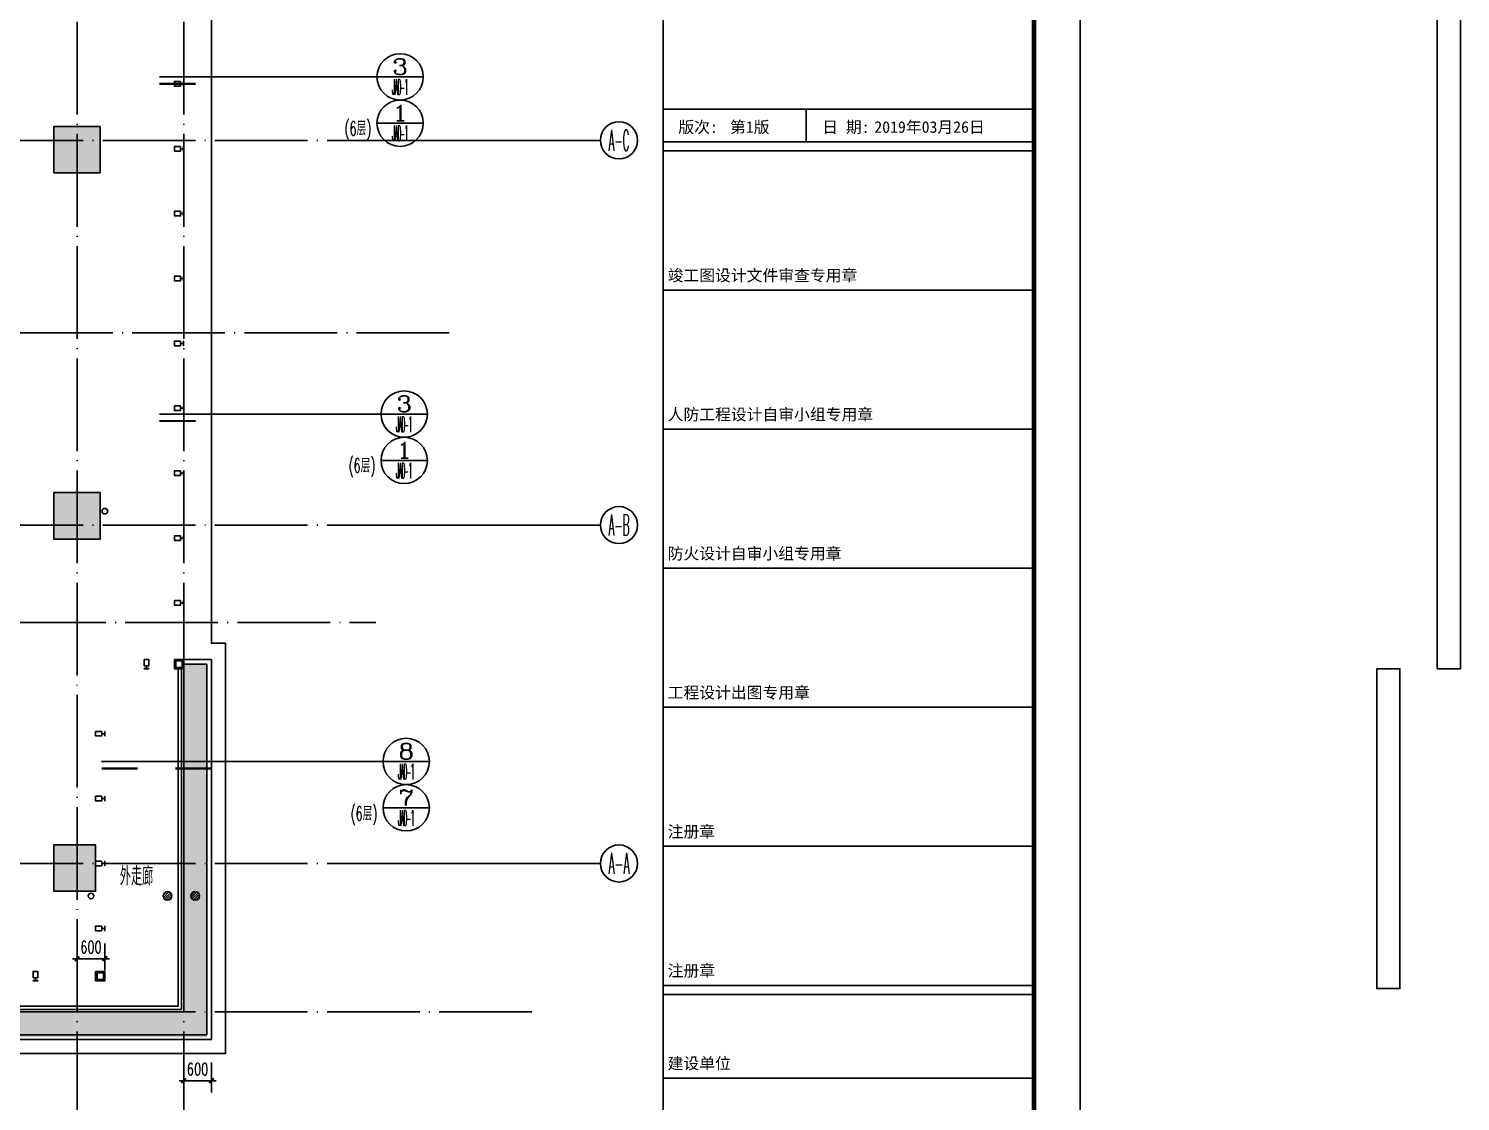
# Model space of a CAD drawing. Extents: x 1980812 to 2578970, y -669191 to 284498.
# Drawn here: x 2042221 to 2073115, y 230300 to 253441 of the extents above; entities that cross this region are included whole.
import ezdxf
from ezdxf.enums import TextEntityAlignment as Align

# ---------------------------------------------------------------- set-up
doc = ezdxf.new("R2010")
doc.units = 0
doc.header["$LTSCALE"] = 1000
doc.header["$MEASUREMENT"] = 0
doc.linetypes.add('DOTE', pattern=[2.42, 2, -0.2, 0.02, -0.2])
for name, color, linetype in [('A-FLOR-LAND', 74, 'Continuous'), ('AXIS', 3, 'Continuous'), ('AXIS_TEXT', 7, 'Continuous'), ('COLU', 6, 'Continuous'), ('COLU_HATCH', 251, 'Continuous'), ('CURTWALL', 2, 'Continuous'), ('dote', 1, 'DOTE'), ('J-A栋塔楼平面图$0$EQUIP_地漏', 255, 'Continuous'), ('J-A栋塔楼平面图$0$VPIPE-废水', 30, 'Continuous'), ('J-A栋塔楼平面图$0$VPIPE-雨水', 141, 'Continuous'), ('TK', 1, 'Continuous'), ('WALL', 4, 'Continuous'), ('WINDOW', 2, 'Continuous'), ('房间名称', 7, 'Continuous'), ('栏杆', 143, 'Continuous'), ('看线', 66, 'Continuous'), ('窗户分隔', 133, 'Continuous'), ('节点', 3, 'Continuous'), ('详细标注', 231, 'Continuous')]:
    doc.layers.add(name, color=color, linetype=linetype)
doc.styles.add('_TCH_AXIS', font='COMPLEX', dxfattribs={"bigfont": 'GBCBIG'})
doc.styles.add('_TCH_DIM_T3', font='SIMPLEX', dxfattribs={"width": 0.705882, "bigfont": 'GBCBIG'})
doc.styles.add('COMP', font='COMPLEX.shx', dxfattribs={"bigfont": 'hztxt'})
doc.styles.add('COMPLEX', font='COMPLEX')
doc.styles.add('HZTXTW', font='txtw.shx', dxfattribs={"width": 0.6, "bigfont": 'hztxtw.shx'})
doc.styles.add('SONGTI', font='NSimSun.ttf', dxfattribs={"width": 1.1})
doc.dimstyles.new('_TCH_ARCH&&100', dxfattribs={"dimtxt": 255, "dimasz": 100, "dimexe": 250, "dimexo": 300, "dimgap": 122.5, "dimtad": 1, "dimdec": 0, "dimzin": 0, "dimdsep": 46, "dimtxsty": '_TCH_DIM_T3', "dimblk": 'ARCHTICK', "dimcen": 0.09, "dimclrt": 7, "dimazin": 2, "dimtfac": 1, "dimtdec": 0, "dimtix": 1, "dimtmove": 2, "dimatfit": 3, "dimfxl": 1, "dimtolj": 1, "dimtzin": 0, "dimarcsym": 0})

# ---------------------------------------------------------------- blocks, each defined once
blk = doc.blocks.new('_ArchTick')
at = {"color": 0, "linetype": 'ByBlock', "const_width": 0.4}
blk.add_lwpolyline([(-0.5, -0.5), (0.5, 0.5)], dxfattribs=at)
blk = doc.blocks.new('*D1506')
at = {"layer": 'Defpoints', "color": 0, "transparency": 16777216}
for p in [(48900, -27294), (49500, -27294), (49500, -27988)]:
    blk.add_point(p, dxfattribs=at)
at = {"layer": '详细标注', "color": 0, "lineweight": -2, "transparency": 16777216}
for p, q in [((48900, -27594), (48900, -28238)), ((49500, -27594), (49500, -28238)), ((48900, -27988), (48800, -27988)), ((48900, -27988), (49500, -27988)), ((49500, -27988), (49600, -27988))]:
    blk.add_line(p, q, dxfattribs=at)
at = {"layer": '详细标注', "color": 0, "lineweight": -2, "transparency": 16777216, "xscale": 100, "yscale": 100, "zscale": 100}
blk.add_blockref('_ArchTick', (48900, -27988), dxfattribs=at)
at = {"layer": '详细标注', "color": 0, "lineweight": -2, "transparency": 16777216, "xscale": 100, "yscale": 100, "zscale": 100, "rotation": 180}
blk.add_blockref('_ArchTick', (49500, -27988), dxfattribs=at)
at = {"layer": '详细标注', "color": 7, "transparency": 16777216, "insert": (49200, -27738), "char_height": 255, "attachment_point": 5, "style": '_TCH_DIM_T3'}
blk.add_mtext('\\A1;600', dxfattribs=at)
blk = doc.blocks.new('*D1507')
at = {"layer": 'Defpoints', "color": 0, "transparency": 16777216}
for p in [(46600, -24727), (47200, -24727), (46600, -25355)]:
    blk.add_point(p, dxfattribs=at)
at = {"layer": '详细标注', "color": 0, "lineweight": -2, "transparency": 16777216}
for p, q in [((46600, -25027), (46600, -25605)), ((47200, -25027), (47200, -25605)), ((46600, -25355), (46500, -25355)), ((47200, -25355), (46600, -25355)), ((47200, -25355), (47300, -25355))]:
    blk.add_line(p, q, dxfattribs=at)
at = {"layer": '详细标注', "color": 0, "lineweight": -2, "transparency": 16777216, "xscale": 100, "yscale": 100, "zscale": 100}
for p, rotation in [((46600, -25355), 8.437680792235838e-09), ((47200, -25355), 180.0000000084377)]:
    blk.add_blockref('_ArchTick', p, dxfattribs=dict(at, rotation=rotation))
at = {"layer": '详细标注', "color": 7, "transparency": 16777216, "insert": (46900, -25105), "char_height": 255, "attachment_point": 5, "rotation": 0, "style": '_TCH_DIM_T3'}
blk.add_mtext('\\A1;600', dxfattribs=at)
blk = doc.blocks.new('_index')
blk.add_line((-0.5, 0), (0.5, 0))
blk.add_circle((0, 0), 0.5)
at = {"style": 'COMP'}
for tag, width, p, p2 in [('1', 2.333333, (-0.17, 0.05), (0.17, 0.05)), ('-', 1.166667, (-0.17, -0.39), (0.17, -0.39))]:
    blk.add_attdef(tag, text='', height=0.34, dxfattribs=dict(at, width=width)).set_placement(p, p2, align=Align.FIT)
blk = doc.blocks.new('4~10层墙柱')
at = {"layer": 'COLU_HATCH'}
h = blk.add_hatch(color=256, dxfattribs=at)
h.dxf.hatch_style = 1
h.paths.add_polyline_path([(61802, -1133198), (62802, -1133198), (62802, -1134198), (61802, -1134198)])
h = blk.add_hatch(color=256, dxfattribs=at)
h.dxf.hatch_style = 1
h.paths.add_polyline_path([(70702, -1134198), (69702, -1134198), (69702, -1133198), (70702, -1133198)])
h = blk.add_hatch(color=256, dxfattribs=at)
h.dxf.hatch_style = 1
h.paths.add_polyline_path([(78302, -1134198), (77302, -1134198), (77302, -1133298), (78302, -1133298)])
at = {"layer": 'COLU'}
for points in [[(61802, -1133198), (62802, -1133198), (62802, -1134198), (61802, -1134198)], [(70702, -1134198), (69702, -1134198), (69702, -1133198), (70702, -1133198)], [(78302, -1134198), (77302, -1134198), (77302, -1133298), (78302, -1133298)], [(78302, -1134198), (77302, -1134198), (77302, -1133298), (78302, -1133298)]]:
    blk.add_lwpolyline(points, close=True, dxfattribs=at)
blk = doc.blocks.new('J-A栋塔楼平面图$0$$TwtSys$00000141')
for p, q in [((-94, 8), (-10, 92)), ((-94, 8), (-10, 92)), ((-87, -35), (35, 87)), ((-87, -35), (35, 87)), ((-66, -66), (66, 66)), ((-66, -66), (66, 66)), ((-32, -87), (88, 33)), ((-32, -87), (88, 33)), ((11, -92), (92, -11)), ((11, -92), (92, -11))]:
    blk.add_line(p, q)
blk.add_circle((0, 0), 94)
blk.add_circle((0, 0), 94)
blk = doc.blocks.new('J-A栋塔楼平面图$0$A$C67AB3AD5')
at = {"layer": 'J-A栋塔楼平面图$0$VPIPE-废水', "linetype": 'Continuous'}
blk.add_circle((46900, -24000), 60, dxfattribs=at)
at = {"layer": 'J-A栋塔楼平面图$0$VPIPE-雨水', "linetype": 'Continuous'}
blk.add_circle((47200, -15700), 60, dxfattribs=at)
at = {"layer": 'J-A栋塔楼平面图$0$EQUIP_地漏', "rotation": 179.9999999972682}
for p in [(48551, -24000), (49151, -24000)]:
    blk.add_blockref('J-A栋塔楼平面图$0$$TwtSys$00000141', p, dxfattribs=at)
blk = doc.blocks.new('_AXISO')
blk.add_circle((0, 0), 0.5)
at = {"layer": 'AXIS_TEXT', "style": 'COMPLEX', "width": 1.041667}
blk.add_attdef('A', text='', height=0.56, dxfattribs=at).set_placement((-0.25, -0.28), (0.25, -0.28), align=Align.FIT)
blk = doc.blocks.new('竖梃0903')
at = {"layer": '窗户分隔'}
blk.add_line((115028288, 22648046), (115028222, 22648046), dxfattribs=at)
for points in [[(115028222, 22648096), (115028225, 22648096), (115028225, 22647996), (115028222, 22647996)], [(115028288, 22648096), (115028422, 22648096), (115028422, 22647996), (115028288, 22647996)]]:
    blk.add_lwpolyline(points, close=True, dxfattribs=at)
blk = doc.blocks.new('A$C40541402')
at = {"layer": 'A-FLOR-LAND'}
h = blk.add_hatch(dxfattribs=at)
h.set_pattern_fill('GRASS', color=256, scale=50)
h.set_pattern_definition([(90, (-3008715.91, 233040.35), (-99.7795475, 99.7795475), [26.458066, -173.101015]), (45, (-3008715.91, 233040.35), (-99.7796155, 99.7796155), [26.458066, -114.651615]), (135, (-3008715.91, 233040.35), (-99.7796155, -99.7796155), [26.458066, -114.651615])])
h.paths.add_polyline_path([(49400, -19000), (48900, -19000), (48900, -26500), (32150, -26500), (32150, -27050), (49400, -27050)])
at = {"layer": 'CURTWALL'}
for points in [[(48700, -18900), (48900, -18900), (48900, -19100), (48700, -19100)], [(48730, -18930), (48870, -18930), (48870, -19070), (48730, -19070)], [(47000, -25630), (47200, -25630), (47200, -25830), (47000, -25830)], [(47030, -25660), (47170, -25660), (47170, -25800), (47030, -25800)]]:
    blk.add_lwpolyline(points, close=True, dxfattribs=at)
at = {"layer": 'dote'}
blk.add_line((6500, -18100), (53044.7, -18100), dxfattribs=at)
at = {"layer": '栏杆'}
for p, q in [((48780, -26380), (48780, -19100)), ((48850, -26450), (48850, -19100)), ((48900, -26500), (48900, -19100)), ((32150, -26380), (48780, -26380)), ((32150, -26450), (48850, -26450)), ((32150, -26500), (48900, -26500))]:
    blk.add_line(p, q, dxfattribs=at)
at = {"layer": '看线'}
for p, q in [((48900, -18900), (49500, -18900)), ((48900, -19000), (49400, -19000)), ((49400, -27000), (49400, -19000)), ((49500, -27100), (49500, -18900)), ((31950, -27100), (49500, -27100)), ((32050, -27000), (49400, -27000))]:
    blk.add_line(p, q, dxfattribs=at)
at = {"layer": '详细标注'}
for p1, p2, distance, picture, middle in [((47200, -24726.9), (46600, -24726.9), 628.5, '*D1507', (46900, -25105.4)), ((48900, -27294.3), (49500, -27294.3), -694.1, '*D1506', (49200, -27738.4))]:
    dim = blk.add_aligned_dim(p1=p1, p2=p2, distance=distance, dimstyle='_TCH_ARCH&&100', dxfattribs=at)
    dim.commit()
    dim.dimension.update_dxf_attribs({"geometry": picture, "text_midpoint": middle})

msp = doc.modelspace()

# ---------------------------------------------------------------- linework, layer by layer
at = {"layer": 'AXIS'}
for p, q in [((2050610.3, 251031.5), (2054559.1, 251031.5)), ((2050610.3, 242731.5), (2054559.1, 242731.5)), ((2050610.3, 235431.5), (2054559.1, 235431.5))]:
    msp.add_line(p, q, dxfattribs=at)
at = {"layer": 'dote'}
for p, q in [((2043266.5, 268108.7), (2043266.5, 226007.8)), ((2045566.5, 268108.7), (2045566.5, 226007.8)), ((2053079.9, 251031.5), (1988213, 251031.5)), ((2051298, 246881.5), (2033875.2, 246881.5)), ((2053079.9, 242731.5), (1988213, 242731.5)), ((2053079.9, 235431.5), (1988213, 235431.5)), ((2053079.9, 232231.5), (1988213, 232231.5))]:
    msp.add_line(p, q, dxfattribs=at)
at = {"layer": 'TK'}
for p, q in [((2055912.3, 217202.3), (2055912.3, 274602.3)), ((2063912.3, 217202.3), (2063912.3, 274602.3)), ((2055912.3, 251702.3), (2063912.3, 251702.3)), ((2058999.7, 251002.3), (2058999.7, 251702.3)), ((2055912.3, 251002.3), (2063912.3, 251002.3)), ((2055912.3, 250802.3), (2063912.3, 250802.3)), ((2055912.3, 247802.3), (2063912.3, 247802.3)), ((2055912.3, 244802.3), (2063912.3, 244802.3)), ((2055912.3, 241802.3), (2063912.3, 241802.3)), ((2055912.3, 238802.3), (2063912.3, 238802.3)), ((2055912.3, 235802.3), (2063912.3, 235802.3)), ((2055912.3, 232802.3), (2063912.3, 232802.3)), ((2055912.3, 232602.3), (2063912.3, 232602.3)), ((2055912.3, 232602.3), (2063912.3, 232602.3)), ((2055912.3, 232602.3), (2063912.3, 232602.3)), ((2055912.3, 232602.3), (2063912.3, 232602.3)), ((2055912.3, 232602.3), (2063912.3, 232602.3)), ((2055912.3, 230802.3), (2063912.3, 230802.3)), ((2055912.3, 230802.3), (2063912.3, 230802.3)), ((2055912.3, 230802.3), (2063912.3, 230802.3)), ((2055912.3, 230802.3), (2063912.3, 230802.3)), ((2055912.3, 230802.3), (2063912.3, 230802.3))]:
    msp.add_line(p, q, dxfattribs=at)
for points in [[(1980812.3, 275602.3), (2064912.3, 275602.3), (2064912.3, 216202.3), (1980812.3, 216202.3)], [(1983312.3, 274602.3), (2055912.3, 274602.3), (2055912.3, 217202.3), (1983312.3, 217202.3)]]:
    msp.add_lwpolyline(points, close=True, dxfattribs=at)
at = {"layer": 'TK', "const_width": 100}
msp.add_lwpolyline([(2063912.3, 217202.3), (2063912.3, 274602.3), (1983312.3, 274602.3), (1983312.3, 217202.3)], close=True, dxfattribs=at)
at = {"layer": 'WALL'}
msp.add_lwpolyline([(2073115, 239631.5), (2072615, 239631.5), (2072615, 261431.5), (2073115, 261431.5)], close=True, dxfattribs=at)
at = {"layer": 'WALL', "color": 1}
msp.add_lwpolyline([(2071309, 239631.5), (2071809, 239631.5), (2071809, 232731.5), (2071309, 232731.5)], close=True, dxfattribs=at)
at = {"layer": '看线', "color": 2}
for points in [[(2011616.5, 262331.5), (2011616.5, 262031.5), (2046166.5, 262031.5), (2046166.5, 240181.5), (2046466.5, 240181.5)], [(2046466.5, 240181.5), (2046466.5, 231331.5), (2028316.5, 231331.5), (2028316.5, 231631.5), (1993266.5, 231631.5), (1993266.5, 253281.5), (1992966.5, 253281.5)]]:
    msp.add_lwpolyline(points, dxfattribs=at)
at = {"layer": '节点'}
for p, q in [((2045044.2, 252400.5), (2049737.4, 252400.5)), ((2045044.2, 245127.2), (2049824.8, 245127.2)), ((2043795.8, 237632.2), (2050710.9, 237632.2)), ((2048102.8, 237632.2), (2050290.5, 237632.2))]:
    msp.add_line(p, q, dxfattribs=at)
at = {"layer": '节点', "ltscale": 0.5, "const_width": 50}
for points in [[(2045044.2, 252250.5), (2045822.2, 252250.5)], [(2045044.2, 244977.2), (2045822.2, 244977.2)], [(2043795.8, 237482.2), (2044573.8, 237482.2)], [(2045389.7, 237482.2), (2046167.7, 237482.2)]]:
    msp.add_lwpolyline(points, dxfattribs=at)

# ---------------------------------------------------------------- block references
at = {"layer": 'AXIS'}
ref = msp.add_blockref('_AXISO', (2054959.1, 251031.5), dxfattribs=dict(at, xscale=-800, yscale=800, zscale=800))
ref.add_attrib('A', 'A-C', dxfattribs={"layer": 'AXIS_TEXT', "height": 452.55, "style": '_TCH_AXIS', "width": 0.33871}).set_placement((2054732.8, 250805.2), (2055185.4, 250805.2), align=Align.FIT)
ref = msp.add_blockref('_AXISO', (2054959.1, 242731.5), dxfattribs=dict(at, xscale=-800, yscale=800, zscale=800))
ref.add_attrib('A', 'A-B', dxfattribs={"layer": 'AXIS_TEXT', "height": 452.55, "style": '_TCH_AXIS', "width": 0.328125}).set_placement((2054732.8, 242505.2), (2055185.4, 242505.2), align=Align.FIT)
ref = msp.add_blockref('_AXISO', (2054959.1, 235431.5), dxfattribs=dict(at, xscale=-800, yscale=800, zscale=800))
ref.add_attrib('A', 'A-A', dxfattribs={"layer": 'AXIS_TEXT', "height": 452.55, "style": '_TCH_AXIS', "width": 0.323077}).set_placement((2054732.8, 235205.2), (2055185.4, 235205.2), align=Align.FIT)
at = {"layer": 'COLU', "rotation": 270}
msp.add_blockref('4~10层墙柱', (3176964.6, 313133.3), dxfattribs=at)
at = {"layer": 'J-A栋塔楼平面图$0$VPIPE-雨水'}
msp.add_blockref('J-A栋塔楼平面图$0$A$C67AB3AD5', (1996666.5, 258731.5), dxfattribs=at)
at = {"layer": 'WALL'}
msp.add_blockref('A$C40541402', (1996666.5, 258731.5), dxfattribs=at)
at = {"layer": 'WINDOW', "xscale": -1}
for p in [(117073788.3, -22395794.3), (117073788.3, -22397194.3), (117073788.3, -22398594.3), (117073788.3, -22399994.3), (117073788.3, -22401394.3), (117073788.3, -22402794.3), (117073788.3, -22404194.3), (117073788.3, -22405594.3), (117073788.3, -22406994.3), (117072088.3, -22409814.3), (117072088.3, -22411214.3), (117072088.3, -22412614.3), (117072088.3, -22414014.3)]:
    msp.add_blockref('竖梃0903', p, dxfattribs=at)
at = {"layer": 'WINDOW', "xscale": -1, "rotation": 270}
msp.add_blockref('竖梃0903', (-20603279.3, -114788590.3), dxfattribs=at)
at = {"layer": 'WINDOW', "rotation": 90}
msp.add_blockref('竖梃0903', (24690412.3, -114795320.3), dxfattribs=at)
at = {"layer": '节点', "color": 3, "ltscale": 0.5}
ref = msp.add_blockref('_index', (2050237.4, 252400.5), dxfattribs=dict(at, xscale=1000.000000050349, yscale=1000.000000050349, zscale=1000.000000050349))
ref.add_attrib('1', '3', dxfattribs={"layer": '0', "height": 340, "rotation": 360, "style": 'COMP', "width": 1.5}).set_placement((2050067.4, 252450.5), (2050407.4, 252450.5), align=Align.FIT)
ref.add_attrib('-', 'JAD-1', dxfattribs={"layer": '0', "height": 340, "style": 'COMP', "width": 0.225806}).set_placement((2050067.4, 252010.5), (2050407.4, 252010.5), align=Align.FIT)
ref = msp.add_blockref('_index', (2050237.4, 251400.5), dxfattribs=dict(at, xscale=1000.000000050349, yscale=1000.000000050349, zscale=1000.000000050349))
ref.add_attrib('1', '1', dxfattribs={"layer": '0', "height": 340, "rotation": 360, "style": 'COMP', "width": 2.333333}).set_placement((2050067.4, 251450.5), (2050407.4, 251450.5), align=Align.FIT)
ref.add_attrib('-', 'JAD-1', dxfattribs={"layer": '0', "height": 340, "style": 'COMP', "width": 0.225806}).set_placement((2050067.4, 251010.5), (2050407.4, 251010.5), align=Align.FIT)
ref = msp.add_blockref('_index', (2050324.8, 245127.2), dxfattribs=dict(at, xscale=1000.000000050349, yscale=1000.000000050349, zscale=1000.000000050349))
ref.add_attrib('1', '3', dxfattribs={"layer": '0', "height": 340, "rotation": 360, "style": 'COMP', "width": 1.5}).set_placement((2050154.8, 245177.2), (2050494.8, 245177.2), align=Align.FIT)
ref.add_attrib('-', 'JAD-1', dxfattribs={"layer": '0', "height": 340, "style": 'COMP', "width": 0.225806}).set_placement((2050154.8, 244737.2), (2050494.8, 244737.2), align=Align.FIT)
ref = msp.add_blockref('_index', (2050324.8, 244127.2), dxfattribs=dict(at, xscale=1000.000000050349, yscale=1000.000000050349, zscale=1000.000000050349))
ref.add_attrib('1', '1', dxfattribs={"layer": '0', "height": 340, "rotation": 360, "style": 'COMP', "width": 2.333333}).set_placement((2050154.8, 244177.2), (2050494.8, 244177.2), align=Align.FIT)
ref.add_attrib('-', 'JAD-1', dxfattribs={"layer": '0', "height": 340, "style": 'COMP', "width": 0.225806}).set_placement((2050154.8, 243737.2), (2050494.8, 243737.2), align=Align.FIT)
at = {"layer": '节点', "ltscale": 0.5}
ref = msp.add_blockref('_index', (2050368.2, 237632.2), dxfattribs=dict(at, xscale=-1000.000000050349, yscale=1000.000000050349, zscale=1000.000000050349))
ref.add_attrib('1', '8', dxfattribs={"layer": '0', "height": 340, "style": 'COMP', "width": 1.5}).set_placement((2050198.2, 237682.2), (2050538.2, 237682.2), align=Align.FIT)
ref.add_attrib('-', 'JAD-1', dxfattribs={"layer": '0', "height": 340, "style": 'COMP', "width": 0.225806}).set_placement((2050198.2, 237242.2), (2050538.2, 237242.2), align=Align.FIT)
ref = msp.add_blockref('_index', (2050368.2, 236632.2), dxfattribs=dict(at, xscale=-1000.000000050349, yscale=1000.000000050349, zscale=1000.000000050349))
ref.add_attrib('1', '7', dxfattribs={"layer": '0', "height": 340, "style": 'COMP', "width": 1.5}).set_placement((2050198.2, 236682.2), (2050538.2, 236682.2), align=Align.FIT)
ref.add_attrib('-', 'JAD-1', dxfattribs={"layer": '0', "height": 340, "style": 'COMP', "width": 0.225806}).set_placement((2050198.2, 236242.2), (2050538.2, 236242.2), align=Align.FIT)

# ---------------------------------------------------------------- texts
at = {"layer": 'TK', "style": 'SONGTI'}
for s, p in [('版次:', (2056240.3, 251193.8)), ('日 期:', (2059344.2, 251193.8)), ('竣工图设计文件审查专用章', (2056009.9, 247993.8)), ('人防工程设计自审小组专用章', (2056009.9, 244993.8)), ('防火设计自审小组专用章', (2056009.9, 241993.8)), ('工程设计出图专用章', (2056009.9, 238993.8)), ('注册章', (2056009.9, 235993.8)), ('注册章', (2056009.9, 232993.8)), ('建设单位', (2056009.9, 230993.8))]:
    msp.add_text(s, height=250, dxfattribs=at).set_placement(p)
at = {"layer": 'TK', "color": 4, "style": 'SONGTI'}
for s, p in [('第1版', (2057356.3, 251193.8)), ('2019年03月26日', (2060469.2, 251193.8))]:
    msp.add_text(s, height=250, dxfattribs=at).set_placement(p)
at = {"layer": '房间名称', "style": 'HZTXTW', "width": 0.6}
for s, height, p in [('(6层)', 300, (2049325.4, 251289.5)), ('(6层)', 300, (2049412.8, 244016.2)), ('(6层)', 300, (2049456.2, 236508.8)), ('外走廊', 400, (2044549.7, 235156.4))]:
    msp.add_text(s, height=height, rotation=0.00057, dxfattribs=at).set_placement(p, align=Align.MIDDLE_CENTER)

doc.saveas('drawing.dxf')
